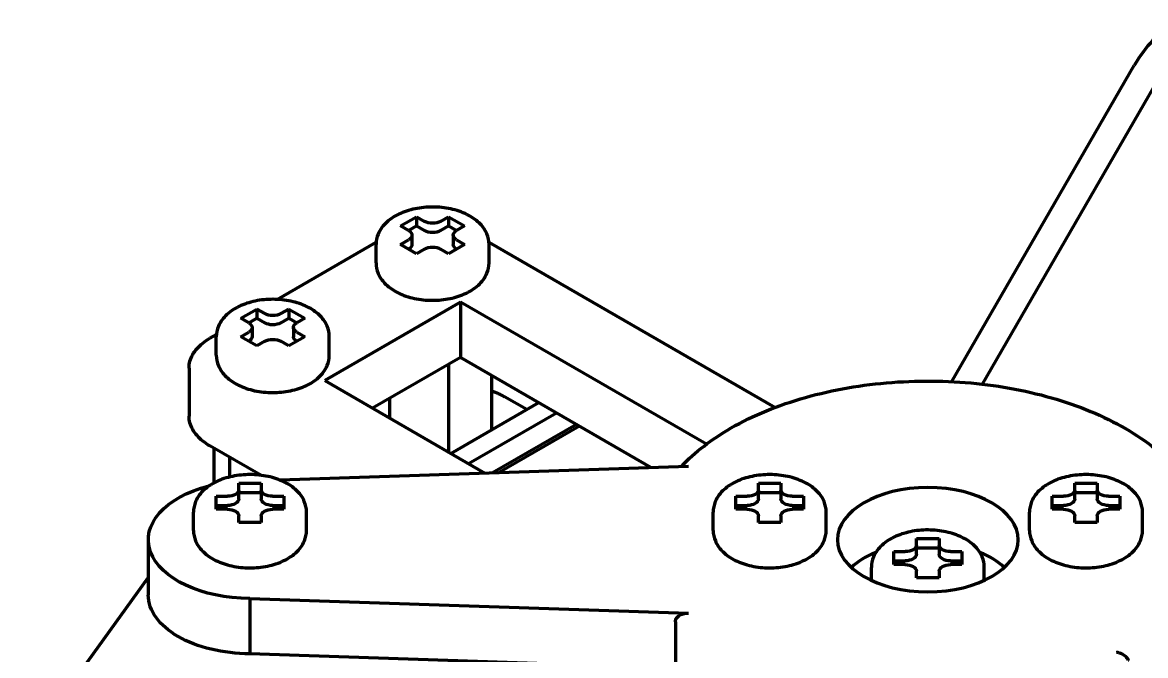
# Model space of a CAD drawing. Header units: millimetres. Extents: x 0 to 1189, y 0 to 841.
# Drawn here: x 573.95 to 623.66, y 348.75 to 376.76 of the extents above; entities that cross this region are included whole.
import ezdxf

# ---------------------------------------------------------------- set-up
doc = ezdxf.new("R2010")
doc.units = ezdxf.units.MM
doc.header["$LTSCALE"] = 0.75
doc.layers.add('Visible', color=7, linetype='Continuous', lineweight=70)

msp = doc.modelspace()

# ---------------------------------------------------------------- linework, layer by layer
at = {"layer": 'Visible', "extrusion": (0, 0.816497, 0.57735)}
for p, q in [((615.081, 360.867), (623.16, 374.86)), ((624.221, 374.247), (616.431, 360.756)), ((590.689, 367.754), (591.396, 368.162)), ((591.396, 368.162), (591.75, 367.958)), ((591.396, 368.162), (591.396, 367.754)), ((592.457, 367.958), (592.81, 368.162)), ((592.81, 368.162), (593.517, 367.754)), ((592.81, 368.162), (592.81, 367.754)), ((591.042, 367.55), (590.689, 367.754)), ((591.042, 367.55), (591.396, 367.754)), ((591.189, 367.346), (591.189, 366.937)), ((591.396, 367.754), (591.75, 367.55)), ((592.457, 367.55), (592.81, 367.754)), ((592.81, 367.754), (593.164, 367.55)), ((593.017, 367.346), (593.017, 366.937)), ((593.517, 367.754), (593.164, 367.55)), ((585.227, 364.505), (589.607, 367.034)), ((589.603, 366.121), (589.603, 366.937)), ((590.689, 366.937), (591.042, 367.141)), ((591.396, 366.529), (590.689, 366.937)), ((593.517, 366.937), (592.81, 366.529)), ((593.164, 367.141), (593.517, 366.937)), ((594.599, 367.034), (607.26, 359.724)), ((594.603, 366.121), (594.603, 366.937)), ((591.75, 366.733), (591.396, 366.529)), ((592.81, 366.529), (592.457, 366.733)), ((593.341, 364.386), (587.33, 360.916)), ((604.227, 358.101), (593.341, 364.386)), ((593.341, 364.386), (593.341, 361.936)), ((583.618, 363.671), (584.325, 364.08)), ((584.325, 364.08), (584.678, 363.875)), ((584.325, 364.08), (584.325, 363.671)), ((585.386, 363.875), (585.739, 364.08)), ((585.739, 364.08), (586.446, 363.671)), ((585.739, 364.08), (585.739, 363.671)), ((583.971, 363.467), (583.618, 363.671)), ((583.971, 363.467), (584.325, 363.671)), ((584.325, 363.671), (584.678, 363.467)), ((585.386, 363.467), (585.739, 363.671)), ((585.739, 363.671), (586.093, 363.467)), ((586.446, 363.671), (586.093, 363.467)), ((582.245, 362.783), (582.536, 362.951)), ((582.532, 362.038), (582.532, 362.855)), ((583.618, 362.855), (583.971, 363.059)), ((584.325, 362.447), (583.618, 362.855)), ((584.118, 363.263), (584.118, 362.855)), ((586.446, 362.855), (585.739, 362.447)), ((585.946, 363.263), (585.946, 362.855)), ((586.093, 363.059), (586.446, 362.855)), ((587.532, 362.038), (587.532, 362.855)), ((584.678, 362.651), (584.325, 362.447)), ((585.739, 362.447), (585.386, 362.651)), ((593.341, 361.936), (589.451, 359.691)), ((601.769, 357.07), (593.341, 361.936)), ((581.325, 361.467), (581.325, 359.344)), ((592.802, 361.626), (592.802, 357.756)), ((587.33, 360.916), (594.42, 356.822)), ((594.713, 361.144), (594.713, 358.732)), ((590.192, 360.119), (590.192, 359.263)), ((592.912, 357.693), (596.801, 359.938)), ((596.271, 359.632), (595.285, 360.201)), ((589.493, 359.715), (589.493, 359.667)), ((593.694, 357.242), (597.583, 359.487)), ((598.467, 358.976), (594.755, 356.834)), ((598.608, 358.895), (595.056, 356.844)), ((584.504, 356.723), (582.245, 358.028)), ((582.422, 357.925), (582.422, 356.383)), ((583.121, 357.522), (583.121, 356.646)), ((585.337, 356.516), (603.428, 357.126)), ((583.523, 356.084), (583.523, 356.372)), ((583.523, 356.372), (584.523, 356.372)), ((583.523, 355.675), (583.523, 356.084)), ((583.523, 355.964), (584.523, 355.964)), ((584.523, 356.372), (584.523, 356.084)), ((584.523, 356.084), (584.523, 355.675)), ((606.523, 356.084), (606.523, 356.372)), ((606.523, 356.372), (607.523, 356.372)), ((606.523, 355.675), (606.523, 356.084)), ((606.523, 355.964), (607.523, 355.964)), ((607.523, 356.372), (607.523, 356.084)), ((607.523, 356.084), (607.523, 355.675)), ((620.523, 356.084), (620.523, 356.372)), ((620.523, 356.372), (621.523, 356.372)), ((620.523, 355.675), (620.523, 356.084)), ((620.523, 355.964), (621.523, 355.964)), ((621.523, 356.372), (621.523, 356.084)), ((621.523, 356.084), (621.523, 355.675)), ((582.523, 355.218), (582.523, 355.795)), ((582.523, 355.795), (583.023, 355.795)), ((585.023, 355.795), (585.523, 355.795)), ((585.523, 355.795), (585.523, 355.218)), ((605.523, 355.218), (605.523, 355.795)), ((605.523, 355.795), (606.023, 355.795)), ((608.023, 355.795), (608.523, 355.795)), ((608.523, 355.795), (608.523, 355.218)), ((619.523, 355.218), (619.523, 355.795)), ((619.523, 355.795), (620.023, 355.795)), ((622.023, 355.795), (622.523, 355.795)), ((622.523, 355.795), (622.523, 355.218)), ((581.523, 354.282), (581.523, 355.098)), ((582.523, 355.387), (583.023, 355.387)), ((583.023, 355.218), (582.523, 355.218)), ((583.523, 354.64), (583.523, 354.929)), ((584.523, 354.929), (584.523, 354.64)), ((585.023, 355.387), (585.523, 355.387)), ((585.523, 355.218), (585.023, 355.218)), ((586.523, 354.282), (586.523, 355.098)), ((604.523, 354.282), (604.523, 355.098)), ((605.523, 355.387), (606.023, 355.387)), ((606.023, 355.218), (605.523, 355.218)), ((606.523, 354.64), (606.523, 354.929)), ((607.523, 354.929), (607.523, 354.64)), ((608.023, 355.387), (608.523, 355.387)), ((608.523, 355.218), (608.023, 355.218)), ((609.523, 354.282), (609.523, 355.098)), ((618.523, 354.282), (618.523, 355.098)), ((619.523, 355.387), (620.023, 355.387)), ((620.023, 355.218), (619.523, 355.218)), ((620.523, 354.64), (620.523, 354.929)), ((621.523, 354.929), (621.523, 354.64)), ((622.023, 355.387), (622.523, 355.387)), ((622.523, 355.218), (622.023, 355.218)), ((623.523, 354.282), (623.523, 355.098)), ((584.523, 354.64), (583.523, 354.64)), ((607.523, 354.64), (606.523, 354.64)), ((621.523, 354.64), (620.523, 354.64)), ((613.523, 353.634), (613.523, 353.923)), ((613.523, 353.923), (614.523, 353.923)), ((614.523, 353.923), (614.523, 353.634)), ((579.523, 353.873), (579.523, 351.424)), ((613.523, 353.226), (613.523, 353.634)), ((613.523, 353.515), (614.523, 353.515)), ((614.523, 353.634), (614.523, 353.226)), ((612.523, 352.768), (612.523, 353.346)), ((612.523, 353.346), (613.023, 353.346)), ((612.523, 352.937), (613.023, 352.937)), ((615.023, 353.346), (615.523, 353.346)), ((615.023, 352.937), (615.523, 352.937)), ((615.523, 353.346), (615.523, 352.768)), ((611.523, 352.071), (611.523, 352.649)), ((613.023, 352.768), (612.523, 352.768)), ((613.523, 352.191), (613.523, 352.48)), ((614.523, 352.48), (614.523, 352.191)), ((615.523, 352.768), (615.023, 352.768)), ((616.523, 352.071), (616.523, 352.649)), ((579.523, 352.197), (573.953, 344.487)), ((614.523, 352.191), (613.523, 352.191)), ((584.023, 351.275), (603.428, 350.621)), ((584.023, 351.275), (584.023, 348.826)), ((602.848, 350.232), (602.848, 348.191)), ((602.848, 348.191), (584.023, 348.826))]:
    msp.add_line(p, q, dxfattribs=at)
at = {"layer": 'Visible'}
for centre, major_axis, start_param, end_param in [((624.96, 373.821), (1.8, 3.118), 0.785398, 1.570796), ((614.023, 353.873), (-4, 0), 3.141593, 9.424778), ((614.023, 351.424), (-4, 0), -0.958037, -0.55899), ((614.023, 351.424), (4, 0), 0.55899, 0.958037)]:
    msp.add_ellipse(centre, major_axis=major_axis, ratio=0.57735, start_param=start_param, end_param=end_param, dxfattribs=at)
at = {"layer": 'Visible', "extrusion": (-1e-16, 0, -1)}
for centre, start_param, end_param in [((592.103, 368.162), 0.785398, 2.356194), ((592.103, 367.754), 0.785398, 2.356194), ((592.103, 366.529), 3.926991, 5.497787)]:
    msp.add_ellipse(centre, major_axis=(0.5, 0), ratio=0.57735, start_param=start_param, end_param=end_param, dxfattribs=at)
at = {"layer": 'Visible', "extrusion": (-1e-16, -2e-16, -1)}
for centre, start_param, end_param in [((590.689, 367.346), -0.785398, 0.785398), ((593.517, 367.346), 2.356194, 3.926991), ((593.517, 366.937), 2.356194, 3.141593), ((583.618, 362.855), 0, 0.785398), ((585.023, 356.084), 1.570796, 3.141593), ((620.023, 356.084), 0, 1.570796), ((622.023, 356.084), 1.570796, 3.141593), ((585.023, 355.675), 1.570796, 3.141593), ((620.023, 355.675), 0, 1.570796), ((622.023, 355.675), 1.570796, 3.141593), ((583.023, 354.929), -1.570796, 0), ((620.023, 354.929), -1.570796, 0), ((622.023, 354.929), 3.141593, 4.712389)]:
    msp.add_ellipse(centre, major_axis=(0.5, 0), ratio=0.57735, start_param=start_param, end_param=end_param, dxfattribs=at)
at = {"layer": 'Visible', "extrusion": (-2e-16, -3e-16, -1)}
for centre, start_param, end_param in [((590.689, 366.937), 0, 0.785398), ((613.023, 353.634), 0, 1.570796), ((613.023, 353.226), 0, 1.570796), ((615.023, 352.48), 3.141593, 4.712389)]:
    msp.add_ellipse(centre, major_axis=(0.5, 0), ratio=0.57735, start_param=start_param, end_param=end_param, dxfattribs=at)
at = {"layer": 'Visible', "extrusion": (-3e-16, -3e-16, -1)}
for centre, start_param, end_param in [((585.032, 364.08), 0.785398, 2.356194), ((585.032, 363.671), 0.785398, 2.356194), ((585.032, 362.447), 3.926991, 5.497787)]:
    msp.add_ellipse(centre, major_axis=(0.5, 0), ratio=0.57735, start_param=start_param, end_param=end_param, dxfattribs=at)
at = {"layer": 'Visible', "extrusion": (-2e-16, -2e-16, -1)}
for centre, major_axis, start_param, end_param in [((583.618, 363.263), (0.5, 0), -0.785398, 0.785398), ((586.446, 363.263), (0.5, 0), 2.356194, 3.926991), ((586.446, 362.855), (0.5, 0), 2.356194, 3.141593), ((593.517, 359.181), (2.5, 0), -1.072093, -0.785398)]:
    msp.add_ellipse(centre, major_axis=major_axis, ratio=0.57735, start_param=start_param, end_param=end_param, dxfattribs=at)
at = {"layer": 'Visible', "extrusion": (-2e-16, -1e-16, -1)}
for centre, major_axis, start_param, end_param in [((584.023, 353.873), (-4.5, 0), 4.712389, 7.437786), ((584.023, 351.424), (4.5, 0), 1.570796, 3.141593)]:
    msp.add_ellipse(centre, major_axis=major_axis, ratio=0.57735, start_param=start_param, end_param=end_param, dxfattribs=at)
at = {"layer": 'Visible', "extrusion": (-2e-16, -4e-16, -1)}
for centre, start_param, end_param in [((583.023, 356.084), 0, 1.570796), ((583.023, 355.675), 0, 1.570796), ((585.023, 354.929), 3.141593, 4.712389)]:
    msp.add_ellipse(centre, major_axis=(0.5, 0), ratio=0.57735, start_param=start_param, end_param=end_param, dxfattribs=at)
at = {"layer": 'Visible', "extrusion": (-1e-16, -1e-16, -1)}
for centre, start_param, end_param in [((606.023, 356.084), 0, 1.570796), ((606.023, 355.675), 0, 1.570796), ((608.023, 354.929), 3.141593, 4.712389), ((615.023, 353.634), 1.570796, 3.141593), ((615.023, 353.226), 1.570796, 3.141593), ((613.023, 352.48), -1.570796, 0)]:
    msp.add_ellipse(centre, major_axis=(0.5, 0), ratio=0.57735, start_param=start_param, end_param=end_param, dxfattribs=at)
at = {"layer": 'Visible', "extrusion": (-1e-16, -5e-16, -1)}
for centre, start_param, end_param in [((608.023, 356.084), 1.570796, 3.141593), ((608.023, 355.675), 1.570796, 3.141593), ((606.023, 354.929), -1.570796, 0)]:
    msp.add_ellipse(centre, major_axis=(0.5, 0), ratio=0.57735, start_param=start_param, end_param=end_param, dxfattribs=at)
at = {"layer": 'Visible'}
for points, knots in [([(594.603, 366.937), (594.603, 367.097), (594.569, 367.257), (594.441, 367.563), (594.342, 367.707), (594.078, 367.987), (593.903, 368.114), (593.494, 368.336), (593.255, 368.425), (592.748, 368.548), (592.482, 368.583), (591.947, 368.598), (591.68, 368.578), (591.164, 368.486), (590.916, 368.413), (590.46, 368.212), (590.251, 368.084), (589.914, 367.777), (589.78, 367.6), (589.636, 367.253), (589.603, 367.095), (589.603, 366.937)], [3.926991, 3.926991, 3.926991, 3.926991, 4.164529, 4.164529, 4.426065, 4.426065, 4.744378, 4.744378, 5.097524, 5.097524, 5.449712, 5.449712, 5.798414, 5.798414, 6.149179, 6.149179, 6.503865, 6.503865, 6.834102, 6.834102, 7.068583, 7.068583, 7.068583, 7.068583]), ([(587.532, 362.855), (587.532, 363.015), (587.498, 363.174), (587.37, 363.48), (587.271, 363.625), (587.007, 363.904), (586.832, 364.032), (586.423, 364.253), (586.184, 364.342), (585.677, 364.466), (585.41, 364.501), (584.876, 364.515), (584.609, 364.496), (584.093, 364.404), (583.845, 364.331), (583.389, 364.13), (583.18, 364.002), (582.843, 363.694), (582.709, 363.517), (582.565, 363.17), (582.532, 363.013), (582.532, 362.855)], [3.926991, 3.926991, 3.926991, 3.926991, 4.164529, 4.164529, 4.426065, 4.426065, 4.744378, 4.744378, 5.097524, 5.097524, 5.449712, 5.449712, 5.798414, 5.798414, 6.149179, 6.149179, 6.503865, 6.503865, 6.834102, 6.834102, 7.068583, 7.068583, 7.068583, 7.068583]), ([(581.325, 361.467), (581.325, 361.57), (581.339, 361.672), (581.394, 361.873), (581.435, 361.971), (581.54, 362.158), (581.605, 362.248), (581.755, 362.418), (581.841, 362.498), (582.03, 362.649), (582.133, 362.719), (582.245, 362.783)], [2.3561945, 2.3561945, 2.3561945, 2.3561945, 2.5132741, 2.5132741, 2.6703538, 2.6703538, 2.8274334, 2.8274334, 2.984513, 2.984513, 3.1415927, 3.1415927, 3.1415927, 3.1415927]), ([(582.532, 362.038), (582.532, 361.878), (582.566, 361.719), (582.694, 361.413), (582.793, 361.268), (583.057, 360.989), (583.232, 360.861), (583.641, 360.64), (583.881, 360.551), (584.387, 360.427), (584.654, 360.393), (585.188, 360.378), (585.455, 360.397), (585.971, 360.49), (586.219, 360.563), (586.675, 360.763), (586.884, 360.892), (587.221, 361.199), (587.355, 361.376), (587.499, 361.723), (587.532, 361.88), (587.532, 362.038)], [0.785398, 0.785398, 0.785398, 0.785398, 1.022937, 1.022937, 1.284473, 1.284473, 1.602785, 1.602785, 1.955932, 1.955932, 2.30812, 2.30812, 2.656822, 2.656822, 3.007586, 3.007586, 3.362273, 3.362273, 3.692509, 3.692509, 3.926991, 3.926991, 3.926991, 3.926991]), ([(603.115, 357.116), (603.711, 357.749), (604.457, 358.321), (606.288, 359.371), (607.405, 359.828), (609.82, 360.51), (611.118, 360.735), (613.764, 360.933), (615.112, 360.907), (617.727, 360.607), (618.994, 360.333), (621.326, 359.56), (622.389, 359.06), (624.2, 357.875), (624.95, 357.189), (625.715, 356.134), (625.901, 355.823), (626.052, 355.503)], [2.068528, 2.068528, 2.068528, 2.068528, 2.359802, 2.359802, 2.686577, 2.686577, 3.012601, 3.012601, 3.337754, 3.337754, 3.663014, 3.663014, 3.989288, 3.989288, 4.315788, 4.315788, 4.445964, 4.445964, 4.445964, 4.445964]), ([(582.245, 358.028), (582.133, 358.092), (582.03, 358.162), (581.841, 358.312), (581.755, 358.393), (581.605, 358.563), (581.54, 358.652), (581.435, 358.84), (581.394, 358.938), (581.339, 359.138), (581.325, 359.241), (581.325, 359.344)], [1.5707963, 1.5707963, 1.5707963, 1.5707963, 1.727876, 1.727876, 1.8849556, 1.8849556, 2.0420352, 2.0420352, 2.1991149, 2.1991149, 2.3561945, 2.3561945, 2.3561945, 2.3561945]), ([(586.523, 355.098), (586.523, 355.258), (586.489, 355.417), (586.361, 355.724), (586.262, 355.868), (585.998, 356.147), (585.824, 356.275), (585.415, 356.496), (585.175, 356.585), (584.669, 356.709), (584.402, 356.744), (583.868, 356.759), (583.6, 356.739), (583.084, 356.647), (582.836, 356.574), (582.38, 356.373), (582.172, 356.245), (581.835, 355.937), (581.7, 355.761), (581.556, 355.413), (581.523, 355.256), (581.523, 355.098)], [3.141593, 3.141593, 3.141593, 3.141593, 3.379131, 3.379131, 3.640667, 3.640667, 3.95898, 3.95898, 4.312126, 4.312126, 4.664314, 4.664314, 5.013016, 5.013016, 5.36378, 5.36378, 5.718467, 5.718467, 6.048703, 6.048703, 6.283185, 6.283185, 6.283185, 6.283185]), ([(609.523, 355.098), (609.523, 355.258), (609.489, 355.417), (609.361, 355.724), (609.262, 355.868), (608.998, 356.147), (608.824, 356.275), (608.415, 356.496), (608.175, 356.585), (607.669, 356.709), (607.402, 356.744), (606.868, 356.759), (606.6, 356.739), (606.084, 356.647), (605.836, 356.574), (605.38, 356.373), (605.172, 356.245), (604.835, 355.937), (604.7, 355.761), (604.556, 355.413), (604.523, 355.256), (604.523, 355.098)], [3.141593, 3.141593, 3.141593, 3.141593, 3.379131, 3.379131, 3.640667, 3.640667, 3.95898, 3.95898, 4.312126, 4.312126, 4.664314, 4.664314, 5.013016, 5.013016, 5.36378, 5.36378, 5.718467, 5.718467, 6.048703, 6.048703, 6.283185, 6.283185, 6.283185, 6.283185]), ([(623.523, 355.098), (623.523, 355.258), (623.489, 355.417), (623.361, 355.724), (623.262, 355.868), (622.998, 356.147), (622.824, 356.275), (622.415, 356.496), (622.175, 356.585), (621.669, 356.709), (621.402, 356.744), (620.868, 356.759), (620.6, 356.739), (620.084, 356.647), (619.836, 356.574), (619.38, 356.373), (619.172, 356.245), (618.835, 355.937), (618.7, 355.761), (618.556, 355.413), (618.523, 355.256), (618.523, 355.098)], [3.141593, 3.141593, 3.141593, 3.141593, 3.379131, 3.379131, 3.640667, 3.640667, 3.95898, 3.95898, 4.312126, 4.312126, 4.664314, 4.664314, 5.013016, 5.013016, 5.36378, 5.36378, 5.718467, 5.718467, 6.048703, 6.048703, 6.283185, 6.283185, 6.283185, 6.283185]), ([(604.523, 354.282), (604.523, 354.122), (604.557, 353.962), (604.686, 353.656), (604.785, 353.512), (605.049, 353.232), (605.223, 353.105), (605.632, 352.883), (605.872, 352.794), (606.378, 352.671), (606.645, 352.636), (607.179, 352.621), (607.447, 352.64), (607.962, 352.733), (608.211, 352.806), (608.667, 353.007), (608.875, 353.135), (609.212, 353.442), (609.347, 353.619), (609.49, 353.966), (609.523, 354.124), (609.523, 354.282)], [0, 0, 0, 0, 0.237538, 0.237538, 0.499074, 0.499074, 0.817387, 0.817387, 1.170534, 1.170534, 1.522722, 1.522722, 1.871423, 1.871423, 2.222188, 2.222188, 2.576874, 2.576874, 2.907111, 2.907111, 3.141593, 3.141593, 3.141593, 3.141593]), ([(616.523, 352.649), (616.523, 352.809), (616.489, 352.968), (616.361, 353.274), (616.262, 353.418), (615.998, 353.698), (615.824, 353.825), (615.415, 354.047), (615.175, 354.136), (614.669, 354.26), (614.402, 354.294), (613.868, 354.309), (613.6, 354.29), (613.084, 354.197), (612.836, 354.124), (612.38, 353.924), (612.172, 353.795), (611.835, 353.488), (611.7, 353.311), (611.556, 352.964), (611.523, 352.807), (611.523, 352.649)], [3.141593, 3.141593, 3.141593, 3.141593, 3.379131, 3.379131, 3.640667, 3.640667, 3.95898, 3.95898, 4.312126, 4.312126, 4.664314, 4.664314, 5.013016, 5.013016, 5.36378, 5.36378, 5.718467, 5.718467, 6.048703, 6.048703, 6.283185, 6.283185, 6.283185, 6.283185]), ([(618.523, 354.282), (618.523, 354.122), (618.557, 353.962), (618.686, 353.656), (618.785, 353.512), (619.049, 353.232), (619.223, 353.105), (619.632, 352.883), (619.872, 352.794), (620.378, 352.671), (620.645, 352.636), (621.179, 352.621), (621.447, 352.64), (621.962, 352.733), (622.211, 352.806), (622.667, 353.007), (622.875, 353.135), (623.212, 353.442), (623.347, 353.619), (623.49, 353.966), (623.523, 354.124), (623.523, 354.282)], [0, 0, 0, 0, 0.237538, 0.237538, 0.499074, 0.499074, 0.817387, 0.817387, 1.170534, 1.170534, 1.522722, 1.522722, 1.871423, 1.871423, 2.222188, 2.222188, 2.576874, 2.576874, 2.907111, 2.907111, 3.141593, 3.141593, 3.141593, 3.141593]), ([(602.848, 350.232), (602.848, 350.28), (602.863, 350.336), (602.913, 350.425), (602.959, 350.473), (603.056, 350.543), (603.128, 350.576), (603.263, 350.613), (603.353, 350.623), (603.428, 350.621)], [0, 0, 0, 0, 0.01764414, 0.01764414, 0.03665693, 0.03665693, 0.05752313, 0.05752313, 0.08021107, 0.08021107, 0.08021107, 0.08021107]), ([(622.374, 348.898), (622.375, 348.898), (622.377, 348.898), (622.423, 348.89), (622.468, 348.878), (622.556, 348.847), (622.598, 348.828), (622.699, 348.771), (622.755, 348.729), (622.841, 348.638), (622.874, 348.591), (622.897, 348.539), (622.898, 348.537), (622.898, 348.535)], [-0.16942043, -0.16942043, -0.16942043, -0.16942043, -0.16905579, -0.16905579, -0.15495247, -0.15495247, -0.14106674, -0.14106674, -0.12015184, -0.12015184, -0.10178354, -0.10178354, -0.10107132, -0.10107132, -0.10107132, -0.10107132])]:
    msp.add_open_spline(points, degree=3, knots=knots, dxfattribs=at)
at = {"layer": 'Visible', "extrusion": (-1.633e-13, -1.2122e-12, -1)}
msp.add_open_spline([(589.603, 366.121), (589.603, 365.961), (589.637, 365.802), (589.765, 365.495), (589.864, 365.351), (590.128, 365.072), (590.303, 364.944), (590.712, 364.722), (590.952, 364.634), (591.458, 364.51), (591.725, 364.475), (592.259, 364.46), (592.526, 364.48), (593.042, 364.572), (593.29, 364.645), (593.747, 364.846), (593.955, 364.974), (594.292, 365.281), (594.426, 365.458), (594.57, 365.806), (594.603, 365.963), (594.603, 366.121)], degree=3, knots=[0.785398, 0.785398, 0.785398, 0.785398, 1.022937, 1.022937, 1.284473, 1.284473, 1.602785, 1.602785, 1.955932, 1.955932, 2.30812, 2.30812, 2.656822, 2.656822, 3.007586, 3.007586, 3.362273, 3.362273, 3.692509, 3.692509, 3.926991, 3.926991, 3.926991, 3.926991], dxfattribs=at)
at = {"layer": 'Visible', "extrusion": (-1.921e-13, -1.042e-12, -1)}
msp.add_open_spline([(581.523, 354.282), (581.523, 354.122), (581.557, 353.962), (581.686, 353.656), (581.785, 353.512), (582.049, 353.232), (582.223, 353.105), (582.632, 352.883), (582.872, 352.794), (583.378, 352.671), (583.645, 352.636), (584.179, 352.621), (584.447, 352.64), (584.962, 352.733), (585.211, 352.806), (585.667, 353.007), (585.875, 353.135), (586.212, 353.442), (586.347, 353.619), (586.49, 353.966), (586.523, 354.124), (586.523, 354.282)], degree=3, knots=[0, 0, 0, 0, 0.237538, 0.237538, 0.499074, 0.499074, 0.817387, 0.817387, 1.170534, 1.170534, 1.522722, 1.522722, 1.871423, 1.871423, 2.222188, 2.222188, 2.576874, 2.576874, 2.907111, 2.907111, 3.141593, 3.141593, 3.141593, 3.141593], dxfattribs=at)

doc.saveas('drawing.dxf')
